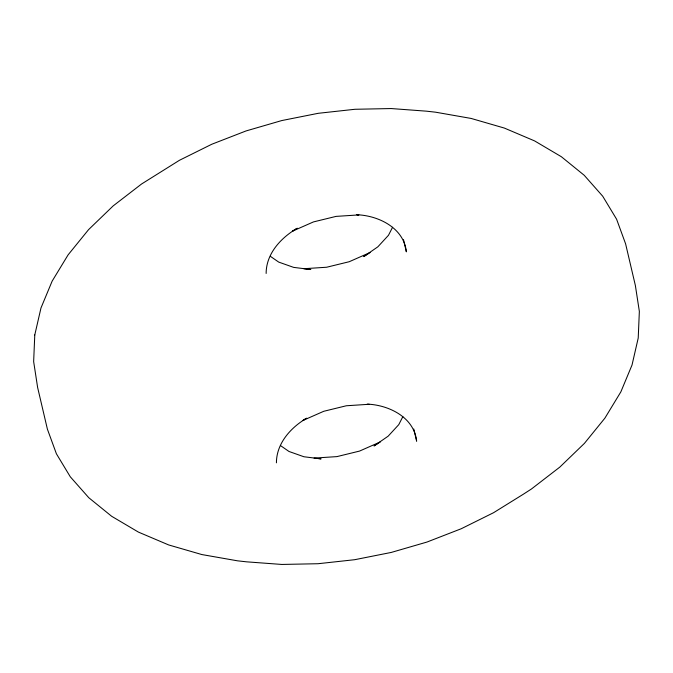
<?xml version="1.0" encoding="UTF-8"?>
<svg xmlns="http://www.w3.org/2000/svg" width="673" height="673" viewBox="0 0 673 673"><rect width="100%" height="100%" fill="white"/><g stroke="black" fill="none" stroke-linecap="round" stroke-linejoin="round"><path stroke-width="1.01" d="M266.138 273.457C266.155 253.553 281.028 237.704 297.306 228.206M276.418 462.831C276.46 443.33 290.753 427.532 306.753 418.152M392.578 227.255L388.472 235.289L377.864 246.814L363.757 256.573L370.1 252.526L349.245 261.713L326.641 267.24L303.809 268.72L310.808 269.511L293.647 267.383L278.715 262.1L270.378 256.329M402.858 416.629L398.752 424.663L388.144 436.18L374.037 445.947L380.38 441.9L359.533 451.087L336.921 456.614L314.089 458.094L321.088 458.877L303.927 456.757L288.995 451.474L280.658 445.694M295.792 229.081L292.62 231.1L313.467 221.913L336.079 216.386L358.911 214.906L356.909 214.679M305.281 418.951L302.9 420.474L323.755 411.287L346.359 405.76L369.191 404.28M356.959 214.746C378.605 215.621 403.951 227.954 406.357 251.837L403.497 239.638M367.239 404.12C388.885 404.995 414.231 417.327 416.637 441.21L413.777 429.012M34.777 334.961L33.65 361.611L37.629 387.488L47.396 429.155L56.406 453.795L70.286 476.787L88.802 497.734L111.642 516.275L138.419 532.099L168.662 544.937L201.866 554.56L237.451 560.811L246.638 561.837L281.802 564.445L318.035 563.722L354.721 559.7L391.232 552.44L426.943 542.059L461.241 528.742L493.545 512.717L523.291 494.251L531.443 488.993L559.801 467.121L584.425 443.364L604.892 418.143L620.851 391.879L632.023 365.027L638.223 338.039L639.35 311.389L635.371 285.512L625.604 243.845L616.594 219.205L602.714 196.213L584.198 175.266L561.358 156.725L534.581 140.901L504.338 128.063L471.134 118.44L435.549 112.189L426.362 111.163L391.198 108.555L354.965 109.278L318.279 113.3L281.768 120.56L246.057 130.941L211.759 144.258L179.455 160.283L141.557 184.007L113.199 205.879L88.575 229.636L68.108 254.857L52.149 281.121L40.977 307.973L34.777 334.961"/></g></svg>
